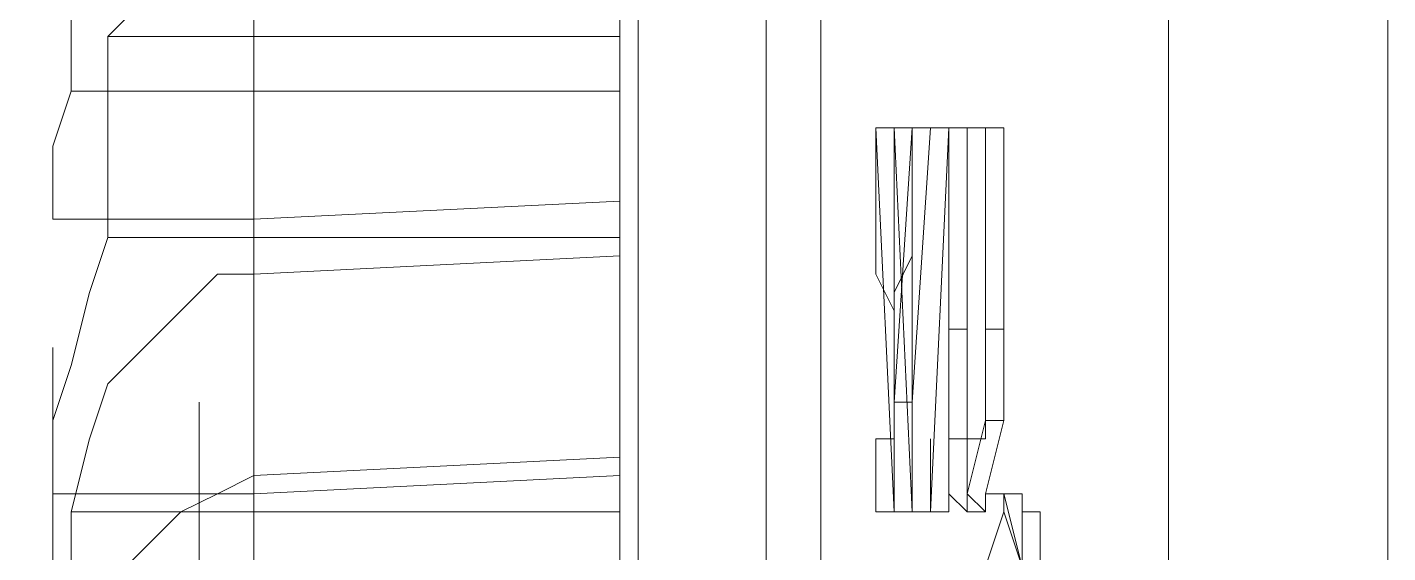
# Model space of a CAD drawing. Header units: millimetres. Extents: x 2788 to 2954, y 1337 to 1391.
# Drawn here: x 2903.5925 to 2903.6712, y 1348.4896 to 1348.52 of the extents above; entities that cross this region are included whole.
import ezdxf

# ---------------------------------------------------------------- set-up
doc = ezdxf.new("R2010")
doc.units = ezdxf.units.MM
doc.layers.add('PDF_0', color=7, linetype='Continuous')

msp = doc.modelspace()

# ---------------------------------------------------------------- linework, layer by layer
at = {"layer": 'PDF_0', "lineweight": 15}
msp.add_lwpolyline([(2902.918745417022, 1348.530555654757, 0.315900315948668), (2902.927212377022, 1348.519442769757), (2902.927212377022, 1348.305652029757), (2902.927212377022, 1348.302476919757), (2902.949438147023, 1348.302476919757), (2902.949438147023, 1348.305652029757), (2902.949438147023, 1348.361745639757), (2903.522016317022, 1348.361745639757), (2903.522016317022, 1348.303535289757), (2903.522016317022, 1348.302476919757), (2903.605627547023, 1348.302476919757), (2903.605627547023, 1348.303535289757), (2903.605627547023, 1350.374765379757), (2903.605627547023, 1350.376882119757), (2903.522016317022, 1350.376882119757), (2903.522016317022, 1350.374765379757), (2903.522016317022, 1350.315496659757), (2902.949438147023, 1350.315496659757), (2902.949438147023, 1350.372648639757), (2902.949438147023, 1350.376882119757), (2902.927212377022, 1350.376882119757), (2902.927212377022, 1350.372648639757), (2902.927212377022, 1350.159916269757, 0.3159003159497631), (2902.918745417022, 1350.148803384757)], format="xyb", dxfattribs=at)
for points in [[(2903.670188117023, 1348.430539689757), (2903.670188117023, 1348.429481319757), (2903.670188117023, 1348.426306209757), (2903.670188117023, 1348.414664139757), (2903.670188117023, 1348.409372289757), (2903.670188117023, 1348.370212599757), (2903.670188117023, 1348.321527579757), (2903.643728867023, 1348.321527579757), (2903.641612127023, 1348.323644319757), (2903.640553757023, 1348.326819429757), (2903.640553757023, 1348.331052909757), (2903.639495387023, 1348.342694979757), (2903.638437017023, 1348.356453789757), (2903.638437017023, 1350.240352389757), (2903.639495387023, 1350.255169569757), (2903.640553757023, 1350.267870009757), (2903.640553757023, 1350.272103489757), (2903.641612127023, 1350.276336969757), (2903.642670497023, 1350.278453709757), (2903.643728867023, 1350.278453709757)], [(2903.638437017023, 1350.240352389757), (2903.637378647023, 1350.240352389757), (2903.635261907023, 1350.240352389757), (2903.635261907023, 1348.356453789757), (2903.637378647023, 1348.356453789757), (2903.638437017023, 1348.356453789757)], [(2903.670188117023, 1348.429481319757), (2903.671246487022, 1348.430539689757), (2903.671246487022, 1348.531084839757)], [(2903.605627547023, 1348.508859069757), (2903.626794947023, 1348.509917439757), (2903.626794947023, 1348.494041889757), (2903.605627547023, 1348.492983519757)], [(2903.626794947023, 1348.507800699757), (2903.605627547023, 1348.507800699757)], [(2903.650079087023, 1348.492983519757), (2903.649020717023, 1348.492983519757), (2903.649020717023, 1348.491925149757), (2903.647962347023, 1348.488750039757), (2903.647962347023, 1348.476049599757), (2903.647962347023, 1348.473932859757), (2903.646903977023, 1348.472874489757), (2903.646903977023, 1348.471816119757), (2903.646903977023, 1348.463349159757), (2903.647962347023, 1348.463349159757), (2903.649020717023, 1348.471816119757), (2903.647962347023, 1348.472874489757), (2903.649020717023, 1348.473932859757), (2903.649020717023, 1348.467582639757), (2903.649020717023, 1348.469699379757), (2903.649020717023, 1348.462290789757)], [(2903.649020717023, 1348.492983519757), (2903.649020717023, 1348.491925149757), (2903.647962347023, 1348.488750039757), (2903.650079087023, 1348.488750039757), (2903.650079087023, 1348.490866779757), (2903.650079087023, 1348.491925149757), (2903.650079087023, 1348.492983519757), (2903.650079087023, 1348.491925149757), (2903.651137457023, 1348.491925149757), (2903.651137457023, 1348.490866779757), (2903.651137457023, 1348.488750039757), (2903.651137457023, 1348.481341449757), (2903.652195827023, 1348.483458189757)], [(2903.651137457023, 1348.488750039757), (2903.651137457023, 1348.490866779757), (2903.651137457023, 1348.491925149757), (2903.650079087023, 1348.491925149757), (2903.650079087023, 1348.492983519757), (2903.650079087023, 1348.491925149757), (2903.650079087023, 1348.490866779757), (2903.650079087023, 1348.488750039757), (2903.649020717023, 1348.476049599757), (2903.647962347023, 1348.476049599757)]]:
    msp.add_lwpolyline(points, dxfattribs=at)
at = {"layer": 'PDF_0', "lineweight": 0}
for points in [[(2903.658546047022, 1348.432656429757), (2903.658546047022, 1348.790385489757)], [(2903.627853317023, 1348.744875579757), (2903.627853317023, 1348.356453789757)], [(2903.605627547023, 1348.505683959757), (2903.605627547023, 1348.525792989757), (2903.603510807023, 1348.524734619757), (2903.601394067023, 1348.523676249757), (2903.599277327023, 1348.521559509757), (2903.597160587023, 1348.519442769757), (2903.597160587023, 1348.507800699757), (2903.596102217023, 1348.504625589757), (2903.595043847023, 1348.500392109757), (2903.593985477023, 1348.497216999757), (2903.593985477023, 1348.492983519757), (2903.605627547023, 1348.492983519757)], [(2903.626794947023, 1348.525792989757), (2903.626794947023, 1348.524734619757), (2903.626794947023, 1348.516267659757), (2903.626794947023, 1348.509917439757)], [(2903.595043847023, 1348.524734619757), (2903.595043847023, 1348.516267659757)], [(2903.626794947023, 1348.519442769757), (2903.597160587023, 1348.519442769757)], [(2903.605627547023, 1348.508859069757), (2903.593985477023, 1348.508859069757), (2903.593985477023, 1348.513092549757), (2903.595043847023, 1348.516267659757), (2903.626794947023, 1348.516267659757)], [(2903.642670497023, 1348.498275369757), (2903.642670497023, 1348.500392109757), (2903.642670497023, 1348.502508849757), (2903.642670497023, 1348.504625589757), (2903.642670497023, 1348.506742329757), (2903.642670497023, 1348.507800699757), (2903.642670497023, 1348.509917439757), (2903.642670497023, 1348.512034179757), (2903.642670497023, 1348.514150919757), (2903.641612127023, 1348.514150919757), (2903.642670497023, 1348.514150919757)], [(2903.641612127023, 1348.514150919757), (2903.641612127023, 1348.512034179757), (2903.641612127023, 1348.508859069757), (2903.641612127023, 1348.505683959757), (2903.642670497023, 1348.503567219757), (2903.642670497023, 1348.500392109757), (2903.642670497023, 1348.498275369757), (2903.642670497023, 1348.495100259757), (2903.642670497023, 1348.491925149757)], [(2903.642670497023, 1348.491925149757), (2903.641612127023, 1348.514150919757)], [(2903.647962347023, 1348.497216999757), (2903.646903977023, 1348.492983519757), (2903.646903977023, 1348.491925149757), (2903.645845607023, 1348.492983519757), (2903.645845607023, 1348.495100259757), (2903.645845607023, 1348.502508849757), (2903.646903977023, 1348.502508849757), (2903.646903977023, 1348.498275369757), (2903.646903977023, 1348.496158629757), (2903.647962347023, 1348.496158629757), (2903.647962347023, 1348.498275369757), (2903.647962347023, 1348.502508849757), (2903.647962347023, 1348.497216999757), (2903.649020717023, 1348.497216999757), (2903.649020717023, 1348.502508849757), (2903.649020717023, 1348.514150919757), (2903.647962347023, 1348.514150919757), (2903.646903977023, 1348.514150919757), (2903.645845607023, 1348.514150919757), (2903.643728867023, 1348.514150919757), (2903.642670497023, 1348.514150919757), (2903.642670497023, 1348.498275369757), (2903.643728867023, 1348.498275369757)], [(2903.645845607023, 1348.496158629757), (2903.645845607023, 1348.491925149757), (2903.644787237023, 1348.491925149757), (2903.643728867023, 1348.491925149757), (2903.643728867023, 1348.514150919757), (2903.642670497023, 1348.498275369757), (2903.642670497023, 1348.500392109757), (2903.642670497023, 1348.502508849757), (2903.642670497023, 1348.504625589757), (2903.643728867023, 1348.506742329757), (2903.643728867023, 1348.507800699757), (2903.643728867023, 1348.509917439757), (2903.643728867023, 1348.512034179757), (2903.643728867023, 1348.514150919757), (2903.643728867023, 1348.512034179757), (2903.643728867023, 1348.508859069757), (2903.643728867023, 1348.505683959757), (2903.643728867023, 1348.503567219757), (2903.643728867023, 1348.500392109757), (2903.643728867023, 1348.498275369757), (2903.643728867023, 1348.495100259757), (2903.643728867023, 1348.491925149757), (2903.642670497023, 1348.514150919757), (2903.643728867023, 1348.514150919757), (2903.643728867023, 1348.498275369757), (2903.644787237023, 1348.514150919757), (2903.645845607023, 1348.514150919757), (2903.644787237023, 1348.491925149757), (2903.643728867023, 1348.491925149757)], [(2903.643728867023, 1348.514150919757), (2903.643728867023, 1348.514150919757)], [(2903.643728867023, 1348.514150919757), (2903.643728867023, 1348.514150919757)], [(2903.645845607023, 1348.514150919757), (2903.645845607023, 1348.514150919757)], [(2903.645845607023, 1348.514150919757), (2903.645845607023, 1348.514150919757)], [(2903.649020717023, 1348.514150919757), (2903.647962347023, 1348.514150919757), (2903.647962347023, 1348.502508849757), (2903.647962347023, 1348.498275369757), (2903.647962347023, 1348.496158629757), (2903.646903977023, 1348.496158629757), (2903.646903977023, 1348.498275369757), (2903.646903977023, 1348.502508849757), (2903.646903977023, 1348.514150919757), (2903.646903977023, 1348.502508849757), (2903.646903977023, 1348.495100259757), (2903.646903977023, 1348.492983519757), (2903.647962347023, 1348.491925149757), (2903.647962347023, 1348.492983519757), (2903.649020717023, 1348.497216999757), (2903.647962347023, 1348.492983519757), (2903.647962347023, 1348.491925149757), (2903.646903977023, 1348.491925149757)], [(2903.646903977023, 1348.514150919757), (2903.646903977023, 1348.514150919757)], [(2903.605627547023, 1348.507800699757), (2903.597160587023, 1348.507800699757)], [(2903.626794947023, 1348.506742329757), (2903.605627547023, 1348.505683959757), (2903.603510807023, 1348.505683959757), (2903.601394067023, 1348.503567219757), (2903.599277327023, 1348.501450479757), (2903.597160587023, 1348.499333739757), (2903.596102217023, 1348.496158629757), (2903.595043847023, 1348.491925149757), (2903.595043847023, 1348.484516559757), (2903.593985477023, 1348.480283079757), (2903.593985477023, 1348.477107969757), (2903.605627547023, 1348.477107969757)], [(2903.647962347023, 1348.491925149757), (2903.646903977023, 1348.492983519757), (2903.646903977023, 1348.495100259757), (2903.646903977023, 1348.502508849757), (2903.645845607023, 1348.502508849757), (2903.645845607023, 1348.495100259757), (2903.645845607023, 1348.492983519757), (2903.646903977023, 1348.491925149757), (2903.646903977023, 1348.492983519757), (2903.647962347023, 1348.497216999757), (2903.647962347023, 1348.502508849757), (2903.649020717023, 1348.502508849757), (2903.649020717023, 1348.497216999757)], [(2903.647962347023, 1348.496158629757), (2903.646903977023, 1348.496158629757), (2903.646903977023, 1348.498275369757), (2903.646903977023, 1348.502508849757), (2903.646903977023, 1348.498275369757), (2903.646903977023, 1348.496158629757), (2903.645845607023, 1348.496158629757), (2903.645845607023, 1348.498275369757), (2903.645845607023, 1348.502508849757), (2903.645845607023, 1348.498275369757), (2903.645845607023, 1348.496158629757), (2903.646903977023, 1348.496158629757)], [(2903.593985477023, 1348.501450479757), (2903.593985477023, 1348.327877799757), (2903.532600017023, 1348.325761059757)], [(2903.602452437023, 1348.498275369757), (2903.602452437023, 1348.323644319757), (2903.602452437023, 1348.318352469757), (2903.602452437023, 1348.316235729757), (2903.605627547023, 1348.316235729757)], [(2903.641612127023, 1348.496158629757), (2903.641612127023, 1348.496158629757)], [(2903.641612127023, 1348.496158629757), (2903.641612127023, 1348.496158629757)], [(2903.641612127023, 1348.496158629757), (2903.641612127023, 1348.491925149757)], [(2903.642670497023, 1348.496158629757), (2903.642670497023, 1348.496158629757)], [(2903.642670497023, 1348.496158629757), (2903.642670497023, 1348.491925149757)], [(2903.644787237023, 1348.496158629757), (2903.644787237023, 1348.496158629757)], [(2903.644787237023, 1348.496158629757), (2903.644787237023, 1348.496158629757)], [(2903.626794947023, 1348.495100259757), (2903.605627547023, 1348.494041889757), (2903.603510807023, 1348.492983519757), (2903.601394067023, 1348.491925149757), (2903.599277327023, 1348.489808409757), (2903.597160587023, 1348.487691669757), (2903.626794947023, 1348.487691669757)], [(2903.595043847023, 1348.491925149757), (2903.626794947023, 1348.491925149757), (2903.626794947023, 1348.494041889757)], [(2903.605627547023, 1348.494041889757), (2903.605627547023, 1348.473932859757)], [(2903.649020717023, 1348.492983519757), (2903.647962347023, 1348.492983519757)], [(2903.626794947023, 1348.491925149757), (2903.626794947023, 1348.484516559757), (2903.595043847023, 1348.484516559757)], [(2903.641612127023, 1348.491925149757), (2903.641612127023, 1348.491925149757)], [(2903.641612127023, 1348.491925149757), (2903.641612127023, 1348.491925149757)], [(2903.642670497023, 1348.491925149757), (2903.642670497023, 1348.491925149757)], [(2903.644787237023, 1348.491925149757), (2903.644787237023, 1348.491925149757)], [(2903.644787237023, 1348.491925149757), (2903.644787237023, 1348.491925149757)], [(2903.645845607023, 1348.491925149757), (2903.645845607023, 1348.491925149757)]]:
    msp.add_lwpolyline(points, dxfattribs=at)
for points in [[(2903.647962347023, 1348.502508849757), (2903.647962347023, 1348.514150919757), (2903.646903977023, 1348.514150919757), (2903.646903977023, 1348.502508849757), (2903.646903977023, 1348.498275369757), (2903.646903977023, 1348.496158629757), (2903.645845607023, 1348.496158629757), (2903.645845607023, 1348.498275369757), (2903.645845607023, 1348.502508849757), (2903.645845607023, 1348.514150919757), (2903.645845607023, 1348.502508849757), (2903.645845607023, 1348.495100259757), (2903.645845607023, 1348.492983519757), (2903.646903977023, 1348.491925149757), (2903.646903977023, 1348.492983519757), (2903.647962347023, 1348.497216999757)], [(2903.642670497023, 1348.496158629757), (2903.641612127023, 1348.496158629757), (2903.641612127023, 1348.491925149757), (2903.642670497023, 1348.491925149757)], [(2903.644787237023, 1348.496158629757), (2903.644787237023, 1348.491925149757)], [(2903.650079087023, 1348.488750039757), (2903.649020717023, 1348.491925149757), (2903.649020717023, 1348.492983519757)], [(2903.642670497023, 1348.491925149757), (2903.643728867023, 1348.491925149757)]]:
    msp.add_lwpolyline(points, close=True, dxfattribs=at)

doc.saveas('drawing.dxf')
